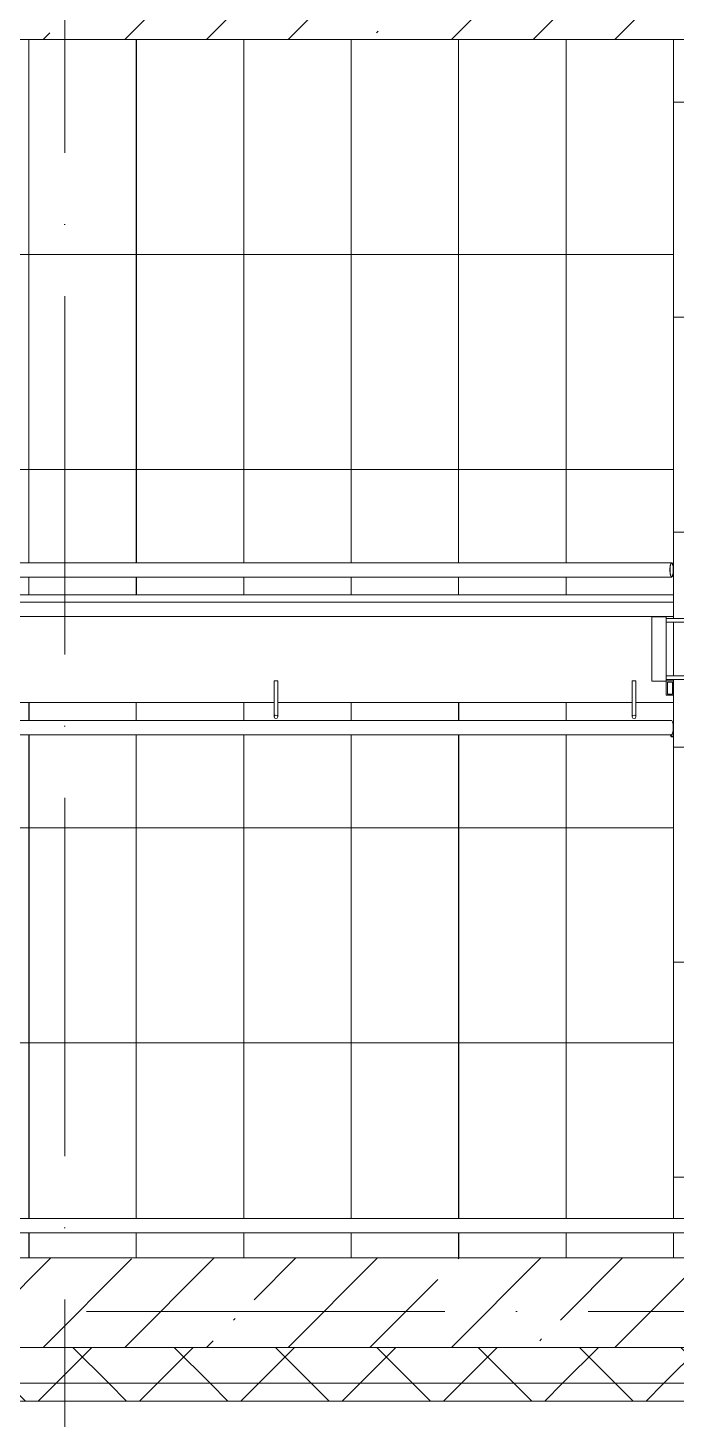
# Model space of a CAD drawing. Header units: millimetres. Extents: x -6467 to 106027, y -7090 to 195095.
# Drawn here: x 9856 to 11667, y 157595 to 161478 of the extents above; entities that cross this region are included whole.
import ezdxf

# ---------------------------------------------------------------- set-up
doc = ezdxf.new("R2010")
doc.units = ezdxf.units.MM
doc.linetypes.add('50_200_ШТРИХ_1Т_ш5_п1_п1_', pattern=[1400, 1000, -200, 0, -200])
for name, color, linetype, lineweight in [('A-WALL', 7, 'Continuous', 5), ('A-WALL-FNSH-1', 7, 'Continuous', 5), ('Ограждение', 7, 'Continuous', 9), ('Ограждение-1', 7, 'Continuous', 20)]:
    doc.layers.add(name, color=color, linetype=linetype, lineweight=lineweight)
for name, color, linetype, lineweight, true_color in [('S-STRS-1', 7, 'Continuous', 9, 0xaaaaaa), ('S-STRS-2', 7, 'Continuous', 5, 0xbfbfbf), ('Оси-3', 7, '50_200_ШТРИХ_1Т_ш5_п1_п1_', 9, 0xaaaaaa)]:
    doc.layers.add(name, color=color, linetype=linetype, lineweight=lineweight, true_color=true_color)
pattern_1 = [(45, (109.45, 102614.03), (-228.0985, 228.0985), []), (45, (337.55, 102614.03), (-228.0985, 228.0985), [403.225, -80.645, 6.706, -73.939])]
pattern_2 = [(0, (11659.45, 158045.1), (0, 600), []), (90, (11659.45, 158045.1), (-600, 4e-14), [])]
pattern_3 = [(180, (7759.45, 161445.1), (-7e-14, -600), []), (270, (7759.45, 161445.1), (600, 4e-14), [])]
pattern_4 = [(180, (7759.45, 161445.1), (7e-14, -600), []), (270, (7759.45, 161445.1), (600, 4e-14), [])]
pattern_5 = [(45, (109.45, 102614.03), (-141.42136, 141.42136), []), (135, (109.45, 102614.03), (-141.42136, -141.42136), [])]

# ---------------------------------------------------------------- blocks, each defined once
blk = doc.blocks.new('О_Элемент ограждения_Обод_Труба_ГОСТ 8645-68 - О_Элемент ограждения_Обод_Труба_ГОСТ 8645-68-26169597-АИ_План этажа Радиаторы_3')
at = {"layer": 'Ограждение'}
for p, q in [((-3900, 20), (0, 20)), ((-3900, -20), (-3900, 20)), ((0, -20), (-3900, -20))]:
    blk.add_line(p, q, dxfattribs=at)
blk = doc.blocks.new('О_Элемент поручня_Маршевый_Труба_ГОСТ 8732-78 - О_Элемент поручня_Маршевый_Труба_ГОСТ 8732-78-26169598-АИ_План этажа Радиаторы_3')
at = {"layer": 'Ограждение'}
for p, q in [((-13.2, 0), (-3902.6, 0)), ((-3902.6, -40), (-13.2, -40))]:
    blk.add_line(p, q, dxfattribs=at)
at = {"layer": 'Ограждение', "flags": 128}
for points in [[(-3907.3, -20), (-3907.2, -15.5), (-3906.9, -11.3), (-3906.3, -7.5), (-3905.6, -4.4), (-3904.7, -2), (-3903.7, -0.5), (-3902.6, 0)], [(-3902.6, -40), (-3903.7, -39.5), (-3904.7, -38), (-3905.6, -35.6), (-3906.3, -32.5), (-3906.9, -28.7), (-3907.2, -24.5), (-3907.3, -20)], [(-3901.1, -2.7), (-3902.1, -1.6), (-3903.1, -1.6), (-3904.2, -2.7), (-3905.1, -4.8), (-3905.9, -7.7), (-3906.5, -11.4), (-3906.9, -15.6), (-3907, -20)], [(-3907, -20), (-3906.9, -24.4), (-3906.5, -28.6), (-3905.9, -32.3), (-3905.1, -35.2), (-3904.2, -37.3), (-3903.1, -38.4), (-3902.1, -38.4), (-3901.1, -37.3)], [(-3902.6, 0), (-3901.6, -0.5), (-3900.6, -2), (-3899.7, -4.4), (-3898.9, -7.5), (-3898.4, -11.3), (-3898, -15.5), (-3897.9, -20)], [(-3897.9, -20), (-3898, -24.5), (-3898.4, -28.7), (-3898.9, -32.5), (-3899.7, -35.6), (-3900.6, -38), (-3901.6, -39.5), (-3902.6, -40)], [(-3898.2, -20), (-3898.4, -15.6), (-3898.7, -11.4), (-3899.3, -7.7), (-3900.1, -4.8)], [(-3900.1, -35.2), (-3899.3, -32.3), (-3898.7, -28.6), (-3898.4, -24.4), (-3898.2, -20)], [(-8.4, -20), (-8.6, -15.5), (-8.9, -11.3), (-9.5, -7.5), (-10.2, -4.4), (-11.1, -2), (-12.1, -0.5), (-13.2, 0)], [(-13.2, -40), (-12.1, -39.5), (-11.1, -38), (-10.2, -35.6), (-9.5, -32.5), (-8.9, -28.7), (-8.6, -24.5), (-8.4, -20)]]:
    blk.add_lwpolyline(points, dxfattribs=at)
blk = doc.blocks.new('О_Элемент поручня_Пристенный_Двухуровневый_Труба_ГОСТ 87321 - О_Элемент поручня_Пристенный_Двухуровневый_Труба_ГОСТ 8732-78 2-20512541-АИ_План этажа Радиаторы_3')
at = {"layer": 'Ограждение'}
for p, q in [((280, 40), (-4640, 40)), ((-4640, 0), (280, 0))]:
    blk.add_line(p, q, dxfattribs=at)
blk = doc.blocks.new('О_Элемент ограждения_Обод_Труба_ГОСТ 8645-68 - О_Элемент ограждения_Обод_Труба_ГОСТ 8645-68-V96-АИ_План этажа Радиаторы_3')
at = {"layer": 'Ограждение-1'}
for p, q in [((-20, -20), (-20, 20)), ((-20, 20), (0, 20)), ((-17, 17), (-17, -17)), ((-3, 17), (-17, 17)), ((-3, -17), (-3, 17)), ((0, 20), (0, -20)), ((0, -20), (-20, -20)), ((-17, -17), (-3, -17))]:
    blk.add_line(p, q, dxfattribs=at)
blk = doc.blocks.new('О_Кронштейн_Форма Г_Круг_ГОСТ 2590-2006 - О_Кронштейн_Форма Г_Круг_ГОСТ 2590-2006-18996168-АИ_План этажа Радиаторы_3')
at = {"layer": 'Ограждение'}
for p, q in [((11435, 56966), (11435, 57041)), ((11440, 57041), (11435, 57041)), ((11445, 57041), (11440, 57041)), ((11445, 57041), (11445, 56966))]:
    blk.add_line(p, q, dxfattribs=at)
at = {"layer": 'Ограждение', "flags": 128}
for points in [[(11435, 56941), (11435, 56947.2), (11435, 56962.5), (11435, 56966)], [(11445, 56966), (11445, 56949.7), (11445, 56941.3), (11445, 56941)]]:
    blk.add_lwpolyline(points, dxfattribs=at)
at = {"layer": 'Ограждение'}
for start, end in [(90, 270), (270, 90)]:
    blk.add_arc((11440, 56941), 5, start, end, dxfattribs=at)
blk = doc.blocks.new('О_Кронштейн_Форма Г_Круг_ГОСТ 2590-2006 - О_Кронштейн_Форма Г_Круг_ГОСТ 2590-2006-V99-АИ_План этажа Радиаторы_3')
at = {"layer": 'Ограждение'}
for p, q in [((10435, 56966), (10435, 57041)), ((10435.2, 57041), (10435, 57041)), ((10445, 57041), (10444.8, 57041)), ((10445, 57041), (10445, 56966))]:
    blk.add_line(p, q, dxfattribs=at)
at = {"layer": 'Ограждение', "flags": 128}
for points in [[(10435, 56941), (10435, 56947.2), (10435, 56962.5), (10435, 56966)], [(10445, 56966), (10445, 56949.7), (10445, 56941.3), (10445, 56941)]]:
    blk.add_lwpolyline(points, dxfattribs=at)
at = {"layer": 'Ограждение'}
for start, end in [(165, 210), (120, 135), (315, 45)]:
    blk.add_arc((10440, 56941), 5, start, end, dxfattribs=at)
blk = doc.blocks.new('О_Кронштейн_Форма Г_Круг_ГОСТ 25901 - О_Кронштейн_Форма Г_Круг_ГОСТ 2590-2006 2-25607096-АИ_План этажа Радиаторы_3')
at = {"layer": 'Ограждение'}
for p, q in [((11529.6, 57215.3), (11594.6, 57215.3)), ((11594.6, 57205.3), (11529.6, 57205.3)), ((11594.6, 57215.3), (11599.6, 57215.3)), ((11598.1, 57205.3), (11594.6, 57205.3))]:
    blk.add_line(p, q, dxfattribs=at)
blk = doc.blocks.new('О_Кронштейн_Форма Г_Круг_ГОСТ 25901 - О_Кронштейн_Форма Г_Круг_ГОСТ 2590-2006 2-V101-АИ_План этажа Радиаторы_3')
at = {"layer": 'Ограждение'}
for p, q in [((11529.6, 57055.3), (11594.6, 57055.3)), ((11594.6, 57045.3), (11529.6, 57045.3)), ((11594.6, 57055.3), (11599.8, 57055.3)), ((11598.1, 57045.3), (11594.6, 57045.3))]:
    blk.add_line(p, q, dxfattribs=at)
blk = doc.blocks.new('О_Элемент ограждения_Обод_Труба_ГОСТ 1 - О_Элемент ограждения_Обод_Труба_ГОСТ 8645-68 2-26128273-АИ_План этажа Радиаторы_3')
at = {"layer": 'Ограждение'}
for p, q in [((-180, 20), (0, 20)), ((-180, -20), (-180, 20)), ((0, 20), (0, -20)), ((0, -20), (-180, -20))]:
    blk.add_line(p, q, dxfattribs=at)
blk = doc.blocks.new('О_Элемент поручня_Площадочный_Одноуровневый_ГОСТ 1 - О_Элемент поручня_Площадочный_Одноуровневый_ГОСТ 8732-78 2-26200877-АИ_План этажа Радиаторы_3')
at = {"layer": 'Ограждение'}
for p, q in [((9.4, 37.3), (9.4, 40)), ((9.4, 20), (9.4, 40)), ((4.7, 0), (9.4, 0)), ((9.4, 38.5), (9.4, 36)), ((9.4, 0), (9.4, 20)), ((9.4, 2.1), (9.4, 1.5)), ((9.4, 0), (9.4, 2))]:
    blk.add_line(p, q, dxfattribs=at)
at = {"layer": 'Ограждение', "flags": 128}
for points in [[(1.8, 4.4), (2.7, 2), (3.7, 0.5), (4.7, 0)], [(6.3, 2.7), (5.2, 1.6), (4.2, 1.6), (3.2, 2.7)], [(4.7, 0), (5.8, 0.5), (6.8, 2)]]:
    blk.add_lwpolyline(points, dxfattribs=at)

msp = doc.modelspace()

# ---------------------------------------------------------------- hatches: boundary and pattern name
at = {"layer": 'A-WALL'}
h = msp.add_hatch(dxfattribs=at)
h.set_pattern_fill('FP_1', color=256, style=0, pattern_type=2)
h.set_pattern_definition(pattern_1)
h.paths.add_polyline_path([(13409.4, 161445.1), (13409.4, 161695.1), (7969.4, 161695.1), (7969.4, 161445.1), (13159.4, 161445.1)])
h = msp.add_hatch(dxfattribs=at)
h.set_pattern_fill('FP_1', color=256, style=0, pattern_type=2)
h.set_pattern_definition(pattern_1)
h.paths.add_polyline_path([(12800.9, 157795.1), (13159.4, 157795.1), (13159.4, 158045.1), (6859.4, 158045.1), (6859.4, 157795.1), (9492.6, 157795.1)])
h.paths.add_polyline_path([(5859.4, 157795.1), (5859.4, 158045.1), (5854.4, 158045.1), (5854.4, 157795.1)])
h = msp.add_hatch(dxfattribs=at)
h.set_pattern_fill('FP_122', color=256, style=0, pattern_type=2)
h.set_pattern_definition(pattern_5)
h.paths.add_polyline_path([(74509.4, 157695.1), (74509.4, 157795.1), (68199.4, 157795.1), (68199.4, 157695.1), (74459.4, 157695.1)])
h.paths.add_polyline_path([(65017.9, 157695.1), (66559.4, 157695.1), (66559.4, 157795.1), (65017.9, 157795.1)])
h.paths.add_polyline_path([(64079.8, 157695.1), (64142.9, 157695.1), (64142.9, 157795.1), (62809.4, 157795.1), (62809.4, 157695.1), (63252.7, 157695.1)])
h.paths.add_polyline_path([(67059.4, 157695.1), (67324.4, 157695.1), (67324.4, 157795.1), (67059.4, 157795.1), (67059.4, 157783.6)])
h.paths.add_polyline_path([(60771.5, 157695.1), (61109.4, 157695.1), (61109.4, 157795.1), (59809.4, 157795.1), (59809.4, 157695.1)])
h.paths.add_polyline_path([(58109.4, 157695.1), (58109.4, 157795.1), (56809.4, 157795.1), (56809.4, 157695.1), (57463.1, 157695.1)])
h.paths.add_polyline_path([(55109.4, 157695.1), (55109.4, 157795.1), (53809.4, 157795.1), (53809.4, 157695.1), (54154.8, 157695.1)])
h.paths.add_polyline_path([(52109.4, 157695.1), (52109.4, 157795.1), (50809.4, 157795.1), (50809.4, 157695.1), (50846.5, 157695.1)])
h.paths.add_polyline_path([(47809.4, 157695.1), (49109.4, 157695.1), (49109.4, 157795.1), (47809.4, 157795.1)])
h.paths.add_polyline_path([(42809.4, 157695.1), (42809.4, 157795.1), (41509.4, 157795.1), (41509.4, 157695.1), (42575.7, 157695.1)])
h.paths.add_polyline_path([(45884, 157695.1), (46109.4, 157695.1), (46109.4, 157795.1), (44509.4, 157795.1), (44509.4, 157695.1), (45057, 157695.1)])
h.paths.add_polyline_path([(39809.4, 157695.1), (39809.4, 157795.1), (38509.4, 157795.1), (38509.4, 157695.1), (39267.4, 157695.1)])
h.paths.add_polyline_path([(36809.4, 157695.1), (36809.4, 157795.1), (35509.4, 157795.1), (35509.4, 157695.1), (35959.1, 157695.1)])
h.paths.add_polyline_path([(32650.8, 157695.1), (33809.4, 157695.1), (33809.4, 157795.1), (32509.4, 157795.1), (32509.4, 157695.1)])
h.paths.add_polyline_path([(30169.5, 157695.1), (30809.4, 157695.1), (30809.4, 157795.1), (29509.4, 157795.1), (29509.4, 157695.1)])
h.paths.add_polyline_path([(27809.4, 157695.1), (27809.4, 157795.1), (26509.4, 157795.1), (26509.4, 157695.1), (27688.3, 157695.1)])
h.paths.add_polyline_path([(24809.4, 157695.1), (24809.4, 157795.1), (23509.4, 157795.1), (23509.4, 157695.1), (24380, 157695.1)])
h.paths.add_polyline_path([(21071.7, 157695.1), (21809.4, 157695.1), (21809.4, 157795.1), (20509.4, 157795.1), (20509.4, 157695.1)])
h.paths.add_polyline_path([(18809.4, 157695.1), (18809.4, 157795.1), (17509.4, 157795.1), (17509.4, 157695.1), (17763.4, 157695.1)])
h.paths.add_polyline_path([(16109.2, 157695.1), (16634.4, 157695.1), (16634.4, 157795.1), (6797.4, 157795.1), (6797.4, 157695.1), (12800.9, 157695.1)])
h.paths.add_polyline_path([(5922.4, 157695.1), (5922.4, 157795.1), (-2340.6, 157795.1), (-2340.6, 157695.1), (2875.9, 157695.1)])
h = msp.add_hatch(dxfattribs=at)
h.set_pattern_fill('FP_122', color=256, style=0, pattern_type=2)
h.set_pattern_definition(pattern_5)
h.paths.add_polyline_path([(74459.4, 157645.1), (74459.4, 157695.1), (68199.4, 157695.1), (68199.4, 157645.1), (74418.3, 157645.1)])
h.paths.add_polyline_path([(67059.4, 157645.1), (67324.4, 157645.1), (67324.4, 157695.1), (67059.4, 157695.1), (67059.4, 157689.3)])
h.paths.add_polyline_path([(66559.4, 157645.1), (66559.4, 157695.1), (65017.9, 157695.1), (65017.9, 157645.1), (65733.9, 157645.1)])
h.paths.add_polyline_path([(64142.9, 157645.1), (64142.9, 157695.1), (62809.4, 157695.1), (62809.4, 157645.1), (64079.8, 157645.1)])
h.paths.add_polyline_path([(60771.5, 157645.1), (61109.4, 157645.1), (61109.4, 157695.1), (59809.4, 157695.1), (59809.4, 157645.1)])
h.paths.add_polyline_path([(58109.4, 157645.1), (58109.4, 157695.1), (56809.4, 157695.1), (56809.4, 157645.1), (57463.1, 157645.1)])
h.paths.add_polyline_path([(55109.4, 157645.1), (55109.4, 157695.1), (53809.4, 157695.1), (53809.4, 157645.1), (54154.8, 157645.1)])
h.paths.add_polyline_path([(50846.5, 157645.1), (52109.4, 157645.1), (52109.4, 157695.1), (50809.4, 157695.1), (50809.4, 157645.1)])
h.paths.add_polyline_path([(49109.4, 157645.1), (49109.4, 157695.1), (47809.4, 157695.1), (47809.4, 157645.1), (48365.3, 157645.1)])
h.paths.add_polyline_path([(45057, 157645.1), (46109.4, 157645.1), (46109.4, 157695.1), (44509.4, 157695.1), (44509.4, 157645.1)])
h.paths.add_polyline_path([(42809.4, 157645.1), (42809.4, 157695.1), (41509.4, 157695.1), (41509.4, 157645.1), (42575.7, 157645.1)])
h.paths.add_polyline_path([(39267.4, 157645.1), (39809.4, 157645.1), (39809.4, 157695.1), (38509.4, 157695.1), (38509.4, 157645.1)])
h.paths.add_polyline_path([(36809.4, 157645.1), (36809.4, 157695.1), (35509.4, 157695.1), (35509.4, 157645.1), (35959.1, 157645.1)])
h.paths.add_polyline_path([(33809.4, 157645.1), (33809.4, 157695.1), (32509.4, 157695.1), (32509.4, 157645.1), (32650.8, 157645.1)])
h.paths.add_polyline_path([(29509.4, 157645.1), (30809.4, 157645.1), (30809.4, 157695.1), (29509.4, 157695.1)])
h.paths.add_polyline_path([(27809.4, 157645.1), (27809.4, 157695.1), (26509.4, 157695.1), (26509.4, 157645.1), (27688.3, 157645.1)])
h.paths.add_polyline_path([(24809.4, 157645.1), (24809.4, 157695.1), (23509.4, 157695.1), (23509.4, 157645.1), (24380, 157645.1)])
h.paths.add_polyline_path([(21071.7, 157645.1), (21809.4, 157645.1), (21809.4, 157695.1), (20509.4, 157695.1), (20509.4, 157645.1)])
h.paths.add_polyline_path([(18809.4, 157645.1), (18809.4, 157695.1), (17509.4, 157695.1), (17509.4, 157645.1), (17763.4, 157645.1)])
h.paths.add_polyline_path([(16109.2, 157645.1), (16634.4, 157645.1), (16634.4, 157695.1), (6797.4, 157695.1), (6797.4, 157645.1), (12800.9, 157645.1)])
h.paths.add_polyline_path([(5922.4, 157645.1), (5922.4, 157695.1), (-2440.6, 157695.1), (-2440.6, 157645.1), (2875.9, 157645.1)])
at = {"layer": 'S-STRS-2'}
h = msp.add_hatch(dxfattribs=at)
h.set_pattern_fill('FP_22', color=256, style=0, pattern_type=2)
h.set_pattern_definition(pattern_3)
h.paths.add_polyline_path([(9559.4, 159895.1), (9859.4, 159895.1), (9859.4, 159945.1), (9559.4, 159945.1)])
h.paths.add_polyline_path([(9559.4, 159985.1), (9859.4, 159985.1), (9859.4, 161445.1), (9559.4, 161445.1), (9559.4, 161110.1), (9641.7, 161110.1), (9641.7, 160730.1), (9754.5, 160729.8), (9754.5, 160724.1), (9760.5, 160726.3), (9759.5, 160729.7), (9772.6, 160729.9), (9851.5, 160728.6), (9853.4, 160722.8), (9853.5, 160715.2), (9851.3, 160611.3), (9849, 160610.1), (9761.2, 160611.6), (9759.5, 160616.1), (9754.5, 160614.1), (9754.5, 160610.1), (9641.7, 160610.1), (9641.7, 160230.1), (9559.4, 160230.1), (9559.4, 160012.1)])
h.paths.add_polyline_path([(9760.7, 160724.1), (9763.1, 160726.1), (9760.7, 160724.1)])
h.paths.add_polyline_path([(9763.3, 160724.1), (9765.9, 160726.1), (9763.3, 160724.1)])
h = msp.add_hatch(dxfattribs=at)
h.set_pattern_fill('FP_22', color=256, style=0, pattern_type=2)
h.set_pattern_definition(pattern_3)
h.paths.add_polyline_path([(9859.4, 159895.1), (10159.4, 159895.1), (10159.4, 159945.1), (9859.4, 159945.1)])
h.paths.add_polyline_path([(10159.4, 159985.1), (10159.4, 161445.1), (9859.4, 161445.1), (9859.4, 159985.1), (9906.1, 159985.1)])
h = msp.add_hatch(dxfattribs=at)
h.set_pattern_fill('FP_22', color=256, style=0, pattern_type=2)
h.set_pattern_definition(pattern_3)
h.paths.add_polyline_path([(10159.4, 159895.1), (10459.4, 159895.1), (10459.4, 159945.1), (10159.4, 159945.1)])
h.paths.add_polyline_path([(10159.4, 159985.1), (10459.4, 159985.1), (10459.4, 161445.1), (10159.4, 161445.1), (10159.4, 160012.1)])
h = msp.add_hatch(dxfattribs=at)
h.set_pattern_fill('FP_21', color=256, style=0, pattern_type=2)
h.set_pattern_definition(pattern_4)
h.paths.add_polyline_path([(10459.4, 159895.1), (10759.4, 159895.1), (10759.4, 159945.1), (10459.4, 159945.1)])
h.paths.add_polyline_path([(10759.4, 159985.1), (10759.4, 161445.1), (10459.4, 161445.1), (10459.4, 159985.1), (10733.2, 159985.1)])
h = msp.add_hatch(dxfattribs=at)
h.set_pattern_fill('FP_21', color=256, style=0, pattern_type=2)
h.set_pattern_definition(pattern_4)
h.paths.add_polyline_path([(10759.4, 159895.1), (11059.4, 159895.1), (11059.4, 159945.1), (10759.4, 159945.1)])
h.paths.add_polyline_path([(11059.4, 159985.1), (11059.4, 161445.1), (10759.4, 161445.1), (10759.4, 159985.1)])
h = msp.add_hatch(dxfattribs=at)
h.set_pattern_fill('FP_21', color=256, style=0, pattern_type=2)
h.set_pattern_definition(pattern_4)
h.paths.add_polyline_path([(11059.4, 159895.1), (11359.4, 159895.1), (11359.4, 159945.1), (11059.4, 159945.1)])
h.paths.add_polyline_path([(11359.4, 159985.1), (11359.4, 161445.1), (11059.4, 161445.1), (11059.4, 159985.1), (11146.7, 159985.1)])
h = msp.add_hatch(dxfattribs=at)
h.set_pattern_fill('FP_21', color=256, style=0, pattern_type=2)
h.set_pattern_definition(pattern_4)
h.paths.add_polyline_path([(11359.4, 159895.1), (11659.4, 159895.1), (11659.4, 161445.1), (11359.4, 161445.1), (11359.4, 159985.1), (11655, 159983.1), (11657.4, 159977.3), (11658.4, 159960.6), (11655, 159947.1), (11649.9, 159945.1), (11359.4, 159945.1)])
h = msp.add_hatch(dxfattribs=at)
h.set_pattern_fill('FP_19', color=256, style=0, pattern_type=2)
h.set_pattern_definition([(180, (11659.45, 160670.1), (7e-14, -600), []), (270, (11659.45, 160670.1), (600, 4e-14), [])])
h.paths.add_polyline_path([(11659.4, 158045.1), (13159.4, 158045.1), (13159.4, 161445.1), (11659.4, 161445.1), (11659.4, 159829.2), (11704, 159827.9), (11704, 159819.5), (11659.4, 159819.5), (11659.4, 159669.2), (11704, 159667.9), (11704, 159659.5), (11659.4, 159659.5), (11659.4, 158155.1), (12346.3, 158154.4), (12358.5, 158145.1), (12358.5, 158127.3), (12351.1, 158117.8), (12341.1, 158115.1), (11659.4, 158115.1)])
h.paths.add_polyline_path([(11696.5, 159986), (11696.5, 159987.9), (11705.2, 159985.2), (11698.8, 159985.5)])
h.paths.add_polyline_path([(11720.9, 159512.4), (11720.6, 159510.5), (11720.6, 159512.2)])
h.paths.add_polyline_path([(11684, 159500.8), (11684, 159501.8), (11684, 159536.3), (11684, 159538.2), (11698.6, 159543.4), (11703.5, 159546), (11703.9, 159542.1), (11708.5, 159548.7), (11709, 159572.6), (11711.1, 159932.4), (11711.1, 159934.8), (11707, 159939.7), (11701.9, 159944.1), (11693.3, 159949.3), (11690.3, 159952.3), (11685.5, 159953.9), (11676.2, 159956.3), (11674.9, 159969.5), (11676.8, 159984.6), (11684, 159984.6), (11684, 159988.3), (11710.5, 159981), (11727.3, 159970.2), (11739.2, 159955.5), (11745, 159942.4), (11748.3, 159925.3), (11749, 159920.5), (11746.7, 159549.4), (11743, 159539.2), (11734.4, 159526.9), (11724.9, 159515.2), (11708.3, 159506.3), (11695.8, 159501.1), (11686.8, 159501.1)])
h.paths.add_polyline_path([(11696, 159949.3), (11693.3, 159951.3), (11695.4, 159949.7)])
h = msp.add_hatch(dxfattribs=at)
h.set_pattern_fill('FP_20', color=256, style=0, pattern_type=2)
h.set_pattern_definition(pattern_2)
h.paths.add_polyline_path([(9559.4, 158045.1), (9859.4, 158045.1), (9859.4, 158115.1), (9559.4, 158115.1)])
h.paths.add_polyline_path([(9559.4, 158155.1), (9859.4, 158155.1), (9859.4, 159505.1), (9559.4, 159505.1), (9559.4, 159308.9)])
h.paths.add_polyline_path([(9649.4, 159545.1), (9859.4, 159545.1), (9859.4, 159595.1), (9654.3, 159595.1), (9653, 159580.1), (9644.6, 159580.1), (9644.6, 159595.1), (9559.4, 159595.1), (9559.4, 159545.1), (9649.3, 159545.1)])
h.paths.add_polyline_path([(9649.4, 159550.1), (9645.9, 159553.2), (9645.9, 159557.4), (9651.9, 159559.4), (9651.5, 159550.9), (9650.7, 159550.6)])
h.paths.add_polyline_path([(9654.4, 159564.8), (9645.1, 159568.8), (9646.9, 159571), (9653.7, 159569.2), (9654.3, 159565.7)])
h = msp.add_hatch(dxfattribs=at)
h.set_pattern_fill('FP_20', color=256, style=0, pattern_type=2)
h.set_pattern_definition(pattern_2)
h.paths.add_polyline_path([(9859.4, 158045.1), (10159.4, 158045.1), (10159.4, 158115.1), (9859.4, 158115.1)])
h.paths.add_polyline_path([(10159.4, 158155.1), (10159.4, 159505.1), (9859.4, 159505.1), (9859.4, 158155.1)])
h.paths.add_polyline_path([(10159.4, 159545.1), (10159.4, 159595.1), (9859.4, 159595.1), (9859.4, 159545.1), (9906.1, 159545.1)])
h = msp.add_hatch(dxfattribs=at)
h.set_pattern_fill('FP_20', color=256, style=0, pattern_type=2)
h.set_pattern_definition(pattern_2)
h.paths.add_polyline_path([(10159.4, 158045.1), (10459.4, 158045.1), (10459.4, 158115.1), (10159.4, 158115.1)])
h.paths.add_polyline_path([(10459.4, 158155.1), (10459.4, 159505.1), (10159.4, 159505.1), (10159.4, 158155.1)])
h.paths.add_polyline_path([(10459.4, 159545.1), (10459.4, 159595.1), (10159.4, 159595.1), (10159.4, 159545.1), (10319.6, 159545.1)])
h = msp.add_hatch(dxfattribs=at)
h.set_pattern_fill('FP_20', color=256, style=0, pattern_type=2)
h.set_pattern_definition(pattern_2)
h.paths.add_polyline_path([(10459.4, 158045.1), (10759.4, 158045.1), (10759.4, 158115.1), (10459.4, 158115.1)])
h.paths.add_polyline_path([(10759.4, 158155.1), (10759.4, 159505.1), (10459.4, 159505.1), (10459.4, 158155.1)])
h.paths.add_polyline_path([(10759.4, 159545.1), (10759.4, 159595.1), (10554.3, 159595.1), (10553, 159580.1), (10544.6, 159580.1), (10544.6, 159595.1), (10459.4, 159595.1), (10459.4, 159545.1), (10733.2, 159545.1)])
h.paths.add_polyline_path([(10549.4, 159550.1), (10545.9, 159553.2), (10545.9, 159557.4), (10551.9, 159559.4), (10551.5, 159550.9), (10550.7, 159550.6)])
h.paths.add_polyline_path([(10554.4, 159564.8), (10545.1, 159568.8), (10546.9, 159571), (10553.7, 159569.2), (10554.3, 159565.7)])
h = msp.add_hatch(dxfattribs=at)
h.set_pattern_fill('FP_20', color=256, style=0, pattern_type=2)
h.set_pattern_definition(pattern_2)
h.paths.add_polyline_path([(10759.4, 158045.1), (11059.4, 158045.1), (11059.4, 158115.1), (10759.4, 158115.1)])
h.paths.add_polyline_path([(10759.4, 158155.1), (11059.4, 158155.1), (11059.4, 159505.1), (10759.4, 159505.1), (10759.4, 159308.9)])
h.paths.add_polyline_path([(10759.4, 159545.1), (11059.4, 159545.1), (11059.4, 159595.1), (10759.4, 159595.1)])
h = msp.add_hatch(dxfattribs=at)
h.set_pattern_fill('FP_20', color=256, style=0, pattern_type=2)
h.set_pattern_definition(pattern_2)
h.paths.add_polyline_path([(11146.7, 158045.1), (11359.4, 158045.1), (11359.4, 158115.1), (11059.4, 158115.1), (11059.4, 158045.1)])
h.paths.add_polyline_path([(11059.4, 158155.1), (11359.4, 158155.1), (11359.4, 159505.1), (11059.4, 159505.1), (11059.4, 159308.9)])
h.paths.add_polyline_path([(11359.4, 159545.1), (11359.4, 159595.1), (11059.4, 159595.1), (11059.4, 159545.1), (11146.7, 159545.1)])
h = msp.add_hatch(dxfattribs=at)
h.set_pattern_fill('FP_20', color=256, style=0, pattern_type=2)
h.set_pattern_definition(pattern_2)
h.paths.add_polyline_path([(11359.4, 158045.1), (11659.4, 158045.1), (11659.4, 158115.1), (11359.4, 158115.1)])
h.paths.add_polyline_path([(11659.4, 158155.1), (11657.9, 159595.1), (11554.3, 159595.1), (11553, 159580.1), (11544.6, 159580.1), (11544.6, 159595.1), (11359.4, 159595.1), (11359.4, 159545.1), (11656.2, 159543.1), (11659, 159529.5), (11657.1, 159502.4), (11649.9, 159505.1), (11359.4, 159505.1), (11359.4, 158155.1)])
h.paths.add_polyline_path([(11549.4, 159550.1), (11545.9, 159553.2), (11545.9, 159557.4), (11551.9, 159559.4), (11551.5, 159550.9), (11550.7, 159550.6)])
h.paths.add_polyline_path([(11554.4, 159564.8), (11545.1, 159568.8), (11546.9, 159571), (11553.7, 159569.2), (11554.3, 159565.7)])

# ---------------------------------------------------------------- linework, layer by layer
at = {"layer": 'A-WALL'}
for p, q in [((7719.4, 161445.1), (13159.4, 161445.1)), ((13159.4, 158045.1), (6859.4, 158045.1)), ((16634.4, 157695.1), (6797.4, 157695.1)), ((16634.4, 157645.1), (6797.4, 157645.1))]:
    msp.add_line(p, q, dxfattribs=at)
at = {"layer": 'A-WALL-FNSH-1'}
msp.add_line((16634.4, 157795.1), (6797.4, 157795.1), dxfattribs=at)
at = {"layer": 'S-STRS-1'}
for p, q in [((9859.4, 161445.1), (9859.4, 159984.6)), ((9859.4, 161445.1), (9859.4, 159984.6)), ((10159.4, 161445.1), (10159.4, 159984.6)), ((10159.4, 161445.1), (10159.4, 159984.6)), ((10459.4, 161445.1), (10459.4, 159984.1)), ((10459.4, 161445.1), (10459.4, 159984.1)), ((10759.4, 161445.1), (10759.4, 159984.2)), ((10759.4, 161445.1), (10759.4, 159984.2)), ((11059.4, 161445.1), (11059.4, 159984.3)), ((11059.4, 161445.1), (11059.4, 159984.3)), ((11359.4, 161445.1), (11359.4, 159984.5)), ((11359.4, 161445.1), (11359.4, 159984.5)), ((11659.4, 161445.1), (11659.4, 159895.1)), ((11659.4, 161445.1), (11659.4, 159895.1)), ((9859.4, 159945.6), (9859.4, 159895.1)), ((9859.4, 159945.6), (9859.4, 159895.1)), ((10159.4, 159945.6), (10159.4, 159895.1)), ((10159.4, 159945.6), (10159.4, 159895.1)), ((10459.4, 159946), (10459.4, 159895.1)), ((10459.4, 159946), (10459.4, 159895.1)), ((10759.4, 159945.9), (10759.4, 159895.1)), ((10759.4, 159945.9), (10759.4, 159895.1)), ((11059.4, 159945.8), (11059.4, 159895.1)), ((11059.4, 159945.8), (11059.4, 159895.1)), ((11359.4, 159945.7), (11359.4, 159895.1)), ((11359.4, 159945.7), (11359.4, 159895.1)), ((9559.4, 159895.1), (9859.4, 159895.1)), ((9859.4, 159895.1), (10159.4, 159895.1)), ((10159.4, 159895.1), (10459.4, 159895.1)), ((10459.4, 159895.1), (10759.4, 159895.1)), ((10759.4, 159895.1), (11059.4, 159895.1)), ((11059.4, 159895.1), (11359.4, 159895.1)), ((11359.4, 159895.1), (11659.4, 159895.1)), ((11659.4, 159895.1), (11659.4, 159875.1)), ((11659.4, 159835.1), (11659.4, 159828.7)), ((11659.4, 159820.2), (11659.4, 159668.7)), ((11659.4, 159660.2), (11659.4, 159655.1)), ((11659.4, 159615.1), (11659.4, 159595.1)), ((9859.4, 159595.1), (9653.8, 159595.1)), ((10159.4, 159595.1), (9859.4, 159595.1)), ((9859.4, 159544.6), (9859.4, 159595.1)), ((9859.4, 159544.6), (9859.4, 159595.1)), ((10459.4, 159595.1), (10159.4, 159595.1)), ((10159.4, 159544.6), (10159.4, 159595.1)), ((10159.4, 159544.6), (10159.4, 159595.1)), ((10545.3, 159595.1), (10459.4, 159595.1)), ((10459.4, 159544.6), (10459.4, 159595.1)), ((10459.4, 159544.6), (10459.4, 159595.1)), ((10759.4, 159595.1), (10553.8, 159595.1)), ((11059.4, 159595.1), (10759.4, 159595.1)), ((10759.4, 159544.6), (10759.4, 159595.1)), ((10759.4, 159544.6), (10759.4, 159595.1)), ((11359.4, 159595.1), (11059.4, 159595.1)), ((11059.4, 159544.6), (11059.4, 159595.1)), ((11059.4, 159544.6), (11059.4, 159595.1)), ((11545.3, 159595.1), (11359.4, 159595.1)), ((11359.4, 159544.6), (11359.4, 159595.1)), ((11359.4, 159544.6), (11359.4, 159595.1)), ((11659.4, 159595.1), (11553.8, 159595.1)), ((11659.4, 158155.1), (11659.4, 159595.1)), ((11659.4, 158155.1), (11659.4, 159595.1)), ((9859.4, 158155.1), (9859.4, 159505.6)), ((9859.4, 158155.1), (9859.4, 159505.6)), ((10159.4, 158155.1), (10159.4, 159505.6)), ((10159.4, 158155.1), (10159.4, 159505.6)), ((10459.4, 158155.1), (10459.4, 159505.6)), ((10459.4, 158155.1), (10459.4, 159505.6)), ((10759.4, 158155.1), (10759.4, 159505.6)), ((10759.4, 158155.1), (10759.4, 159505.6)), ((11059.4, 158155.1), (11059.4, 159505.6)), ((11059.4, 158155.1), (11059.4, 159505.6)), ((11359.4, 158155.1), (11359.4, 159505.6)), ((11359.4, 158155.1), (11359.4, 159505.6)), ((9859.4, 158045.1), (9859.4, 158115.1)), ((9859.4, 158045.1), (9859.4, 158115.1)), ((10159.4, 158045.1), (10159.4, 158115.1)), ((10159.4, 158045.1), (10159.4, 158115.1)), ((10459.4, 158045.1), (10459.4, 158115.1)), ((10459.4, 158045.1), (10459.4, 158115.1)), ((10759.4, 158045.1), (10759.4, 158115.1)), ((10759.4, 158045.1), (10759.4, 158115.1)), ((11059.4, 158045.1), (11059.4, 158115.1)), ((11059.4, 158045.1), (11059.4, 158115.1)), ((11359.4, 158045.1), (11359.4, 158115.1)), ((11359.4, 158045.1), (11359.4, 158115.1)), ((11659.4, 158045.1), (11659.4, 158115.1)), ((11659.4, 158045.1), (11659.4, 158115.1))]:
    msp.add_line(p, q, dxfattribs=at)
at = {"layer": 'Оси-3'}
for p, q in [((9959.4, 96724.3), (9959.4, 193895)), ((104827.4, 157895.1), (-5157.9, 157895.1))]:
    msp.add_line(p, q, dxfattribs=at)

# ---------------------------------------------------------------- block references
at = {"layer": 'Ограждение'}
for name, p, rotation in [('О_Элемент поручня_Маршевый_Труба_ГОСТ 8732-78 - О_Элемент поручня_Маршевый_Труба_ГОСТ 8732-78-26169598-АИ_План этажа Радиаторы_3', (7751.6, 159945.1), 180), ('О_Элемент ограждения_Обод_Труба_ГОСТ 8645-68 - О_Элемент ограждения_Обод_Труба_ГОСТ 8645-68-26169597-АИ_План этажа Радиаторы_3', (7759.4, 159855.1), 180), ('О_Элемент ограждения_Обод_Труба_ГОСТ 1 - О_Элемент ограждения_Обод_Труба_ГОСТ 8645-68 2-26128273-АИ_План этажа Радиаторы_3', (11619, 159654.3), 269.9999999999999)]:
    msp.add_blockref(name, p, dxfattribs=dict(at, rotation=rotation))
for name, p in [('О_Кронштейн_Форма Г_Круг_ГОСТ 25901 - О_Кронштейн_Форма Г_Круг_ГОСТ 2590-2006 2-25607096-АИ_План этажа Радиаторы_3', (109.4, 102614)), ('О_Кронштейн_Форма Г_Круг_ГОСТ 2590-2006 - О_Кронштейн_Форма Г_Круг_ГОСТ 2590-2006-V99-АИ_План этажа Радиаторы_3', (109.4, 102614)), ('О_Кронштейн_Форма Г_Круг_ГОСТ 2590-2006 - О_Кронштейн_Форма Г_Круг_ГОСТ 2590-2006-18996168-АИ_План этажа Радиаторы_3', (-890.6, 102614)), ('О_Кронштейн_Форма Г_Круг_ГОСТ 2590-2006 - О_Кронштейн_Форма Г_Круг_ГОСТ 2590-2006-18996168-АИ_План этажа Радиаторы_3', (109.4, 102614)), ('О_Кронштейн_Форма Г_Круг_ГОСТ 25901 - О_Кронштейн_Форма Г_Круг_ГОСТ 2590-2006 2-V101-АИ_План этажа Радиаторы_3', (109.4, 102614)), ('О_Элемент ограждения_Обод_Труба_ГОСТ 8645-68 - О_Элемент ограждения_Обод_Труба_ГОСТ 8645-68-V96-АИ_План этажа Радиаторы_3', (11659.4, 159635.1)), ('О_Элемент поручня_Маршевый_Труба_ГОСТ 8732-78 - О_Элемент поручня_Маршевый_Труба_ГОСТ 8732-78-26169598-АИ_План этажа Радиаторы_3', (11667.3, 159545.1)), ('О_Элемент поручня_Площадочный_Одноуровневый_ГОСТ 1 - О_Элемент поручня_Площадочный_Одноуровневый_ГОСТ 8732-78 2-26200877-АИ_План этажа Радиаторы_3', (11649.6, 159499.3)), ('О_Элемент поручня_Пристенный_Двухуровневый_Труба_ГОСТ 87321 - О_Элемент поручня_Пристенный_Двухуровневый_Труба_ГОСТ 8732-78 2-20512541-АИ_План этажа Радиаторы_3', (12061.1, 158115.1))]:
    msp.add_blockref(name, p, dxfattribs=at)

doc.saveas('drawing.dxf')
